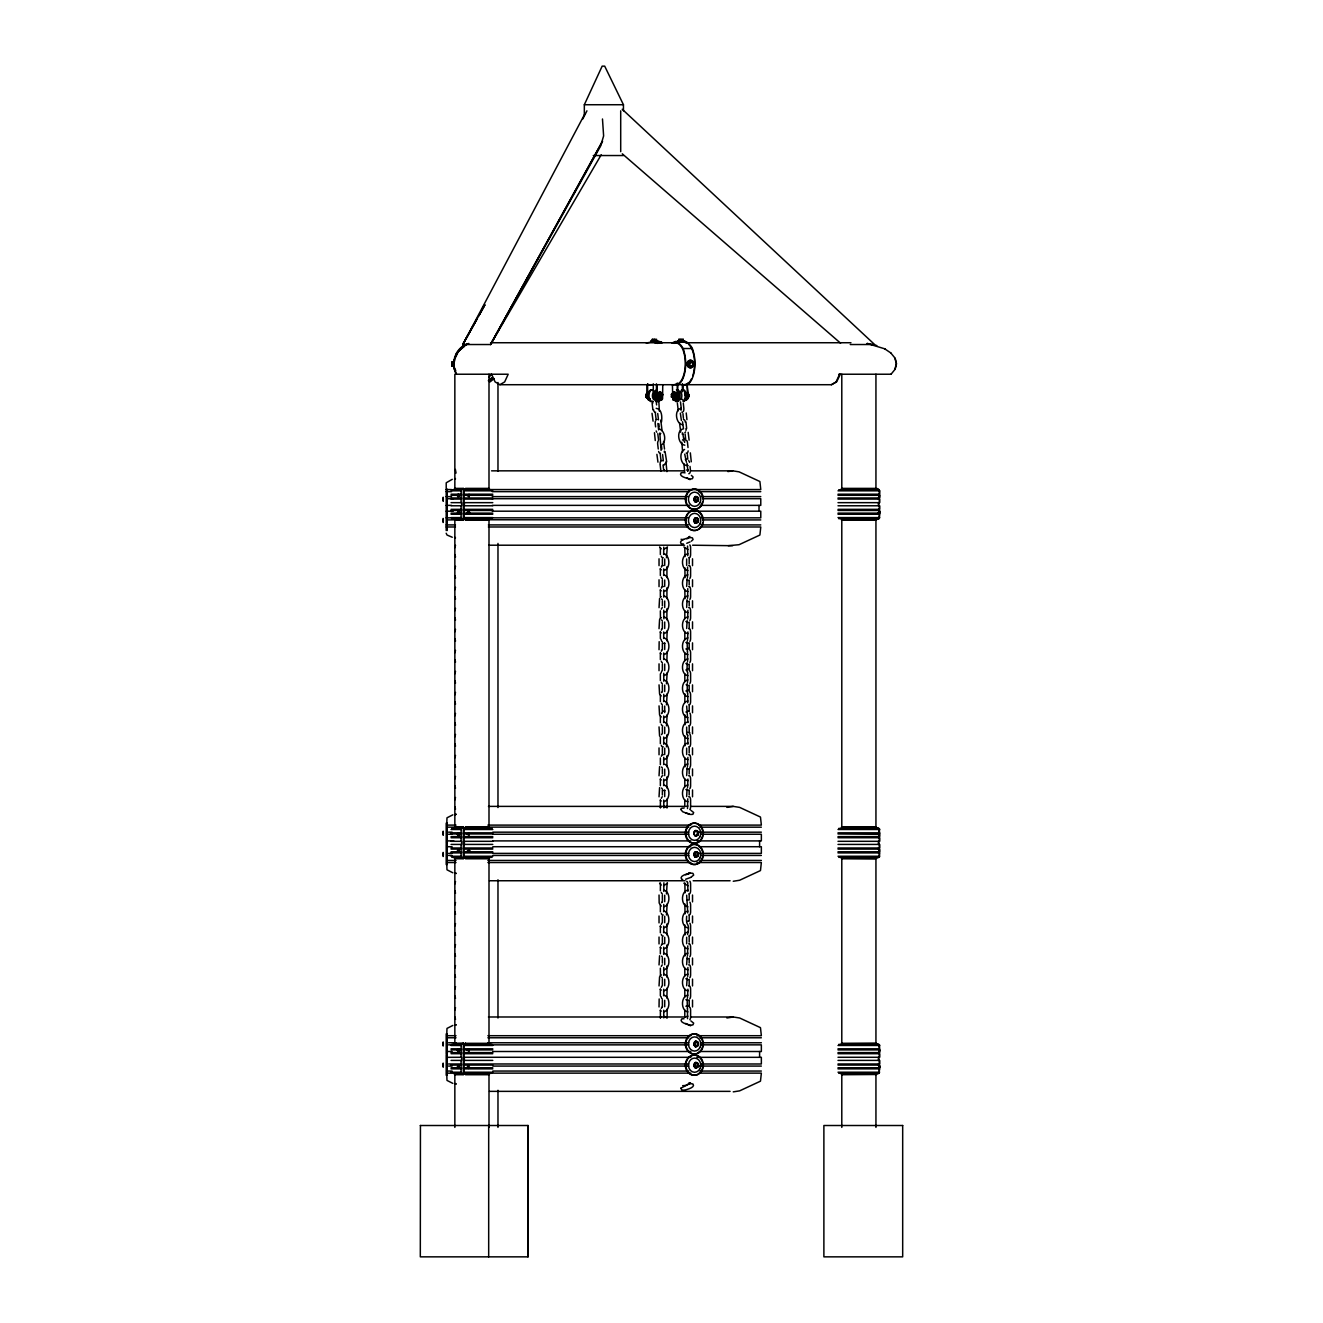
<?xml version="1.0" encoding="UTF-8"?>
<svg xmlns="http://www.w3.org/2000/svg" width="1323" height="1323" viewBox="0 0 1323 1323"><rect width="100%" height="100%" fill="white"/><g stroke="black" fill="none" stroke-linecap="round" stroke-linejoin="round"><path stroke-width="1.5" d="M647.625 384.282L650.271 385.34L653.281 384.646M682.387 384.282L684.653 385.34L688.522 383.868A21.796 10.071 90 0 0 693.384 351.835C692.061 344.195 685.082 339.796 677.442 342.508L675.673 341.417L671.919 343.054M662.757 384.828L662.558 398.868L661.55 400.026L657.647 400.026L656.44 397.81L656.44 383.852M453.888 363.048L453.739 360.269L453.739 367.777L454.12 360.269L454.285 363.048M691.284 461.793L690.341 452.863M452.053 366.14L451.937 361.907L453.723 361.907M453.624 361.907L453.624 366.14M876.124 488.683C881.73 487.178 878.389 499.284 879.497 495.166M878.952 512.117L879.481 513.804L879.481 511.803M879.514 512.464L879.365 513.622M878.952 833.821L879.415 835.458L879.348 834.317M879.282 835.111L878.687 828.413M879.497 851.466L879.299 849.829L879.15 851.516M879.332 1050.429L879.299 1051.421L879.1 1044.674M879.497 1050.479L879.431 1049.205M879.63 1065.941C879.861 1069.05 879.117 1066.222 879.348 1067.082M879.497 1067.429L879.481 1066.421M454.269 365.909L454.12 367.777L453.987 365.909M492.784 494.19L464.009 494.19L464.108 490.056L465.431 488.452L488.997 488.452M492.784 832.829L464.009 832.829L464.009 829.207L465.431 827.107L688.803 827.173M492.784 1048.808L464.009 1048.808L464.108 1044.674L465.431 1043.086M686.72 342.508L684.95 341.417L677.293 341.433M661.5 342.508L659.449 341.417L655.067 343.054M684.851 567.765L685.049 577.605M684.851 693.847L684.851 702.678M684.851 714.867L685.049 724.706M684.851 735.869L685.049 745.725M687.894 744.27L687.646 735.241M684.851 882.987L685.049 892.827M684.851 903.989L685.049 913.846M684.851 925.009L685.049 934.848M687.894 891.388L687.728 882.441M461.099 494.19L461.264 490.056L463.381 488.452L463.381 519.972L454.847 519.972M461.099 832.829L461.264 828.694L463.381 827.107L463.381 858.627L454.847 858.627M461.099 1048.808L461.264 1044.674L463.381 1043.086L463.381 1074.59L454.847 1074.59M663.749 547.176L663.699 554.436M663.749 610.217L663.881 618.784M663.749 673.275L663.749 681.229M663.749 694.277L663.699 701.554M663.749 757.335L663.699 764.595M660.442 882.987L660.359 890.792M667.139 807.758L667.139 798.927M663.749 904.436L663.699 911.696M663.749 967.477L663.749 975.448M667.139 1017.9L667.139 1009.069M681.792 442.147L682.618 451.838M687.679 471.153L687.695 469.797M879.117 834.019L879.563 832.878L879.084 835.326M879.117 834.317L838.005 833.953M878.985 850.441L878.737 852.277L877.827 851.78M455.377 469.417L456.038 473.088M662.029 430.636L660.772 420.053M666.908 471.649L665.982 461.959M687.927 382.975C685.198 386.465 692.805 401.034 684.421 400.026M687.431 395.809L687.53 397.098M687.695 395.809L688.655 396.867L688.522 394.188M688.208 395.809L687.299 396.602L688.274 396.685M688.688 396.222L688.671 395.015M688.952 396.222L688.754 394.601L687.547 394.452M838.005 514.25L879.663 514.25L879.398 518.384L875.644 519.972M838.005 852.905L879.663 852.905L879.398 857.023L876.124 858.395M838.005 1068.868L879.663 1068.868L878.687 1073.284M659.168 641.688L659.036 649.709M659.168 998.948L659.036 1006.952M695.7 1065.528L695.17 1064.039M686.654 586.469L687.15 578.564M686.654 775.609L687.15 767.704M647.675 397.098L646.037 396.735L645.789 395.13M646.782 397.148L646.037 395.13M646.252 395.544L647.228 394.667M453.822 363.726L456.534 353.241L463.943 345.551M645.756 395.544L646.037 394.452M469.169 513.622L467.151 512.464L469.169 511.306M469.748 512.811L469.119 511.306M454.864 547.722L455.525 545.308M454.864 568.725L455.525 566.327M454.864 589.744L455.525 587.346M454.864 610.763L455.525 608.365M454.864 631.782L455.525 629.368M454.864 652.785L455.525 650.387M454.864 673.804L455.525 671.406M454.864 694.823L455.525 692.425M454.864 715.842L455.525 713.428M454.864 736.845L455.525 734.447M454.864 757.864L455.525 755.466M454.864 778.883L455.525 776.485M454.864 799.886L455.525 797.488M454.864 883.946L455.525 881.548M454.864 904.965L455.525 902.567M454.864 925.984L455.525 923.586M454.864 947.003L455.525 944.605M454.864 968.006L455.525 965.608M454.864 989.025L455.525 986.627M454.864 1010.044L455.525 1007.646M698.197 497.911L698.197 500.607L695.236 501.946L698.197 500.607A2.696 2.332 -90 0 0 696.179 496.555L695.236 496.555L698.197 497.911C695.121 494.141 691.731 500.987 696.179 501.946M698.197 519.112L698.197 521.808L695.236 523.147L698.197 521.808A2.696 2.332 -90 0 0 696.179 517.756L695.236 517.756L698.197 519.112C695.121 515.342 691.731 522.188 696.179 523.147M698.197 831.902L698.197 834.598L695.236 835.954L698.197 834.598A2.696 2.332 -90 0 0 696.179 830.563L695.236 830.563L698.197 831.902C695.121 828.148 691.731 834.978 696.179 835.954M698.197 853.103L698.197 855.799L695.236 857.155L698.197 855.799A2.696 2.332 -90 0 0 696.179 851.747L695.236 851.747L698.197 853.103C695.121 849.349 691.731 856.179 696.179 857.155M698.197 1042.64L698.197 1045.335L695.236 1046.691L698.197 1045.335A2.696 2.332 -90 0 0 696.179 1041.284L695.236 1041.284L698.197 1042.64C695.121 1038.886 691.731 1045.716 696.179 1046.691M698.197 1063.841L698.197 1066.536L695.236 1067.893L698.197 1066.536A2.696 2.332 -90 0 0 696.179 1062.485L695.236 1062.485L698.197 1063.841C695.121 1060.087 691.731 1066.917 696.179 1067.893M878.455 512.613L878.439 514.25M878.72 512.811L878.737 514.25M878.968 512.811L879.563 513.754M877.91 852.062L878.72 851.466M879.762 512.117L879.299 511.174L879.315 512.067M879.134 833.887L879.365 836.616M879.15 1049.734L879.365 1052.595M879.332 1067.38L879.365 1068.24M676.731 396.404L676.731 395.048M687.778 555.743L687.58 546.052M687.778 702.844L687.728 693.302M687.778 913.002L686.654 895.208M689.564 363.263L689.448 364.569M680.998 410.229L681.147 408.294M666.924 577.605L666.924 566.757M666.924 598.608L666.924 587.759M666.924 766.728L666.924 755.88M663.881 882.821L663.749 891.388M666.924 934.848L666.924 924M666.924 955.868L666.924 945.019M659.35 411.139L658.854 401.415M664.229 452.135L664.46 451.143M687.414 396.123L687.728 396.983L688.192 396.123M687.662 396.123L687.414 396.817M688.456 396.123L687.348 397.231L688.903 396.437M894.976 369.167L896.316 363.726L894.976 358.301M879.233 496.853L879.15 494.223L878.985 496.191M879.348 511.306L878.307 513.026M879.365 1048.99L878.952 1050.479M879.63 1051.289L879.53 1044.905L875.644 1043.086M879.084 1065.941L879.167 1067.595M878.406 851.516L878.439 852.905M646.782 395.13L647.41 394.105M647.03 395.13L646.666 394.105M647.377 396.123L646.17 396.503M682.618 432.819L684.239 441.667M645.789 395.213L647.609 394.601M647.112 396.139L646.418 396.503M660.392 396.139L659.846 396.966L660.276 394.849M660.756 396.139C659.119 399.331 658.159 392.6 660.64 394.849M457.609 494.852L457.609 496.191M459.147 513.126C459.428 508.429 455.145 514.63 459.164 513.407M457.328 833.821L458.717 832.878M457.609 833.507L457.51 834.515M459.147 834.83L458.982 833.225M457.328 850.772L458.949 849.961M457.328 1049.801L458.717 1048.858L459.147 1050.809M457.328 1066.751L458.949 1065.941M647.757 397.793L646.451 397.793L645.789 395.676L646.451 393.559L647.757 393.559M675.243 396.338L674.35 393.609M879.249 1072.771L879.365 1068.868M839.609 374.227L836.103 381.9L831.324 384.712M659.582 598.509L659.036 607.67M659.582 619.528L659.036 628.69M659.582 766.629L659.036 775.791M659.582 787.648L659.036 796.81M659.582 955.768L659.036 964.93M659.582 976.771L659.036 985.949M687.497 577.374L687.58 567.071M687.58 598.294L687.778 588.603M687.497 640.415L687.927 631.931M687.58 661.335L687.513 651.081M687.497 682.436L687.728 672.282M687.497 766.497L687.894 757.335M687.58 787.417L687.927 779.049M687.497 808.535L687.778 798.761M687.58 934.534C690.308 920.957 685.645 928.366 686.654 916.227M687.497 997.674L687.927 989.191M840.32 374.227L836.616 381.9L831.572 384.712L499.879 384.712L495.1 381.9L491.594 374.227M680.75 809.395L681.626 808.37A5.954 2.1 16.8 0 1 684.041 808.155M666.858 619.809L666.924 608.778M666.858 640.812L667.139 630.806M666.858 661.831L667.139 651.809M666.858 787.929L666.924 776.899M666.858 977.052L666.924 966.038M666.858 998.071L667.139 988.049M582.781 118.987L586.932 110.818M661.88 398.868L660.673 400.009M666.478 557.694L667.222 547.772M666.478 683.793L667.139 672.828M666.478 704.795L667.139 693.847M666.478 725.814L667.139 714.867M666.478 746.834L666.924 734.877M666.478 893.935L667.139 882.987M666.478 914.954L667.139 903.989M469.169 494.355L467.151 495.513L469.169 496.671M469.119 852.277L469.748 850.772M469.781 1067.429C467.978 1070.737 465.63 1064.85 469.169 1065.941M661.467 422.087C662.161 417.489 662.277 409.105 656.175 408.311M584.336 114.903L584.336 104.732L602.163 66.15L604.694 66.15L623.447 104.732L623.447 110.834M878.836 513.407L877.827 513.126M689.217 363.56L691.185 362.949M687.695 619.065L687.894 610.217M687.728 976.424L687.894 967.477M646.385 394.916L647.509 394.37M646.004 395.891L647.046 396.735M647.526 396.586L646.666 396.503M879.233 852.442L879.365 849.101M688.34 364.023L689.432 361.907L692.376 361.907L693.45 364.023L692.376 366.14L689.432 366.14L688.34 364.023L690.209 361.907M691.598 366.14L693.45 364.023M476.892 319.256L462.818 344.526L584.584 114.373M462.818 344.526L484.731 304.968L478.794 315.651M476.776 319.256L462.686 344.526L490.635 344.526L600.675 145.91L603.619 135.922L602.478 118.987M478.893 315.651L484.929 304.836M458.535 496.803C461.859 493.975 454.897 493.843 458.205 496.803M458.982 496.456L458.982 494.57M457.758 511.521L457.758 513.407M458.982 852.062L459.147 850.441M457.758 1049.205L457.51 1050.479M459.313 1050.809L457.427 1050.809M457.758 1066.14L457.51 1067.429M458.982 1068.025L459.147 1066.421M459.313 1067.76L458.023 1068.372M491.544 342.74L601.221 154.774M687.513 955.603L687.778 945.862M687.513 1018.644L687.513 1008.341M879.1 518.384L879.365 514.25M879.1 857.023L879.365 852.905M667.52 546.928L663.551 549.558M667.52 883.169L663.551 885.798M695.584 499.929L694.013 500.408M695.584 521.13L694.013 521.609M682.453 440.063L684.669 438.442M687.15 620.586L686.654 628.491M687.15 641.605L687.365 651.081M687.15 662.625L687.067 671.836M687.15 683.644L687.365 693.12M687.15 956.827L686.654 964.732M687.15 977.846L686.654 985.751M687.15 998.865L687.365 1008.341M687.067 599.699L686.654 607.489M687.067 788.822L686.654 796.611M489.245 377.121L491.329 374.227M688.655 396.867L687.232 397.148L688.539 396.685M659.813 433.018L661.07 450.399M891.04 374.227L895.191 369.167L896.531 363.726L895.191 358.301L891.04 353.241M466.358 344.443L457.874 351.835A21.796 21.78 -90 0 0 455.079 358.368M459.18 350.727L463.166 346.692M671.406 394.452L672.382 393.229L675.028 394.452L674.052 398.124L671.406 396.9L671.406 394.452L673.076 394.452M673.424 384.811L679.245 383.868A21.796 10.071 -90 0 0 684.107 351.835C683.776 347.651 677.492 339.3 673.854 343.368A21.019 9.708 -90 0 1 682.635 349.024A21.019 9.708 -90 0 1 679.112 383.124L677.955 383.835L677.244 399.86L672.944 399.678L673.357 394.452L672.382 393.229M646.004 394.667L647.658 394.105M646.252 394.667L647.609 395.015M658.97 394.452L660.094 393.229L662.823 394.452L661.682 398.124L658.97 396.9L658.97 394.452L661.682 393.229M660.094 398.124L661.235 396.9M660.227 618.536L661.202 617.626M660.227 807.658L661.202 806.765M660.227 1017.817L661.202 1016.907M660.805 433.415L659.962 434.076M459.164 1051.09L458.023 1051.421M685.909 648.981L689.349 648.27M685.909 670L688.026 668.892M685.909 691.003L688.026 689.911M685.909 712.022L689.018 711.146M685.909 1006.241L689.349 1005.53M660.342 597.401L661.202 596.607M660.342 975.663L661.202 974.886M695.17 855.601L695.7 854.112M695.17 1045.137L695.17 1042.838M689.895 768.795L686.703 769.275M690.606 1083.024L685.628 1085.389A5.954 2.1 -16.8 0 1 682.685 1085.621M490.072 381.9L494.157 378.56M685.347 459.643L686.24 459.048M691.383 541.157L693.087 539.552L692.425 537.866A5.987 2.034 -16.1 0 0 688.44 537.866C686.058 538.461 678.401 540.446 681.064 543.703A5.954 2.1 -16.8 0 0 683.462 543.935M469.169 833.01L467.151 834.168L469.169 835.326M687.447 394.237L688.208 395.412M688.092 394.833L688.87 394.833M674.151 396.966L674.102 394.37M682.999 341.863L684.95 341.417M876.124 827.338L879.53 828.926L879.348 834.019M879.481 1048.808L838.005 1048.808M879.563 1068.372L878.952 1067.429M455.443 478.513L454.566 479.141L455.443 478.926M456.022 814.058L455.129 814.67L456.022 814.455M456.022 1024.664L455.129 1025.275L456.022 1025.06M677.938 383.852L675.391 384.546M690.854 877.347L693.665 875.098L693.004 873.412A5.987 2.034 -16.1 0 0 689.018 873.412C686.637 874.007 678.98 875.991 681.626 879.249A5.954 2.1 -16.8 0 0 682.685 879.464M646.732 397.231L647.592 396.602L646.749 395.941M646.236 343.054L652.719 341.747M458.949 835.326L458.023 835.458M458.949 1068.24L457.427 1067.76M661.732 343.319A21.019 11.295 90 0 0 657.333 343.368L661.814 342.574M464.29 345.783L466.821 344.443M661.401 444.991C667.04 441.882 665.039 429.793 658.606 428.817M686.703 732.33L689.895 732.81M686.703 921.47L688.407 921.139M689.349 1000.436L685.909 999.725M694.013 832.101L694.889 831.969M694.013 853.302L694.889 853.17M875.644 858.627L841.296 858.395M875.644 1074.59L878.968 1073.284L838.699 1073.284M685.529 1016.907L687.927 1016.18M688.489 538.196L686.753 538.825M690.027 541.95L686.753 543.29M690.606 877.496L685.628 879.249M468.822 343.467C455.856 346.643 449.704 362.949 456.534 374.227M469.169 852.277L467.151 851.119L469.169 849.961M469.169 1051.289L467.151 1050.148L469.169 1048.99M452.284 479.306L446.215 482.779L446.198 509.355M452.846 814.836L446.976 817.812L446.744 825.105L456.022 825.105M452.846 1025.441L446.976 1028.418L446.744 1035.711L456.022 1035.711M689.018 873.759L685.628 874.784M686.174 400.026L687.232 397.826L687.232 383.852M686.587 470.029L687.927 469.797M686.587 806.269L687.927 806.038M499.879 384.712L504.675 381.9L508.181 374.227L454.847 374.227L454.847 489.775M689.018 643.342L685.909 642.482M689.018 790.459L685.909 789.583M687.034 900.285L688.026 900.053M664.841 643.342L662.74 643.342M662.74 711.146L664.841 711.146M664.841 790.459L662.74 790.459M673.87 342.574L675.755 342.177M684.57 449.489C678.17 452.168 680.617 466.589 688.125 465.531M657.333 342.574L659.532 342.177M458.023 494.223L458.949 494.355M458.023 511.174L459.445 512.464L457.791 513.622M458.023 832.878L458.949 833.01M458.717 835.458L457.427 834.83M458.023 1048.858L459.412 1049.801M458.023 1065.809L459.164 1066.14M663.6 465.531L666.676 461.793L665.072 451.738M684.669 384.546L686.571 384.232M727.915 471.583L732.677 470.839L739.044 471.831L759.898 481.522L760.775 489.56L488.385 489.56M728.278 545.704L739.044 544.712L759.898 535.038L760.775 526.984L700.446 526.984M726.906 807.377L733.256 806.385L739.623 807.377L760.477 817.052L761.353 825.105L698.991 825.105M733.256 881.25L739.623 880.258L760.477 870.567L761.353 862.53L696.956 862.53M726.906 1017.982L733.256 1016.99L739.623 1017.982L760.477 1027.657L761.353 1035.711L696.956 1035.711M733.256 1091.855L739.623 1090.863L760.477 1081.172L761.353 1073.135L698.991 1073.135M663.551 570.56C670.364 569.436 670.364 556.966 664.857 554.089M663.551 591.579C670.678 590.505 670.678 575.952 663.551 574.877M663.551 612.599C670.678 611.524 670.678 596.971 663.551 595.879M663.551 633.618C670.678 632.526 670.678 617.973 663.551 616.898M663.551 654.62C670.678 653.545 670.678 638.992 663.551 637.918M663.551 675.64C670.678 674.565 670.678 660.012 663.551 658.937M663.551 696.659C670.678 695.584 670.678 681.031 663.551 679.939M663.551 717.678C670.678 716.586 670.678 702.033 663.551 700.958M663.551 738.681C670.678 737.606 670.678 723.053 663.551 721.978M663.551 759.7C670.678 758.625 670.678 744.072 663.551 742.997M663.551 780.719C670.364 779.594 670.364 767.125 664.857 764.231M663.551 801.738C670.678 800.647 670.678 786.094 663.551 785.019M663.551 906.801C670.678 905.726 670.678 891.173 663.551 890.098M663.551 927.82C670.364 926.695 670.364 914.226 664.857 911.332M663.551 948.839C670.678 947.764 670.678 933.211 663.551 932.12M663.551 969.858C670.678 968.767 670.678 954.214 663.551 953.139M663.551 990.861C670.678 989.786 670.678 975.233 663.551 974.158M663.551 1011.88C670.678 1010.805 670.678 996.252 663.551 995.177M688.407 580.466L686.703 580.136M694.889 1045.269L694.013 1045.137M694.889 1066.47L694.013 1066.338M687.927 553.857C680.667 554.833 680.667 569.585 687.927 570.56M687.927 574.877C680.667 575.852 680.667 590.604 687.927 591.579M687.927 595.879C680.667 596.871 680.667 611.606 687.927 612.599M687.927 616.898C680.667 617.891 680.667 632.626 687.927 633.618M687.927 637.918C680.667 638.893 680.667 653.645 687.927 654.62M687.927 658.937C680.667 659.912 680.667 674.664 687.927 675.64M687.927 679.939C680.667 680.932 680.667 695.666 687.927 696.659M687.927 700.958C680.667 701.951 680.667 716.686 687.927 717.678M687.927 721.978C680.667 722.953 680.667 737.705 687.927 738.681M687.927 742.997C680.667 743.973 680.667 758.724 687.927 759.7M687.927 763.999C680.667 764.992 680.667 779.727 687.927 780.719M687.927 785.019C680.667 786.011 680.667 800.746 687.927 801.738M687.927 890.098C680.667 891.074 680.667 905.825 687.927 906.801M687.927 911.117C680.667 912.093 680.667 926.844 687.927 927.82M687.927 932.12C680.667 933.112 680.667 947.847 687.927 948.839M687.927 953.139C680.667 954.131 680.667 968.866 687.927 969.858M687.927 974.158C680.667 975.134 680.667 989.885 687.927 990.861M687.927 995.177C680.667 996.153 680.667 1010.904 687.927 1011.88M681.312 408.311C673.787 409.386 675.739 423.939 682.635 424.7M655.414 341.45L654.438 341.516M687.365 394.122L688.34 394.105M646.401 396.983L646.964 396.9M646.5 397.247L647.724 397.231M647.625 383.852L647.625 397.81L649.196 400.026M657.647 400.026C654.868 395.312 658.308 402.126 661.55 400.026M687.927 397.81L688.853 395.676L688.291 393.559L687.15 393.559M648.535 400.026L646.964 397.81L646.964 384.811M584.336 104.732L623.447 104.732M593.266 155.535L623.447 155.535M678.881 339.3L683.214 339.3L683.214 340.987L683.115 339.3M650.651 341.036L658.176 341.036M677.293 341.036L684.801 341.036M650.651 341.433L658.176 341.433M656.241 341.747L661.533 341.747M677.475 341.747L686.753 341.747M490.535 342.74L677.955 342.74M685.364 342.74L850.954 342.74M850.242 344.526L874.619 344.526L622.223 109.247M682.916 348.528L692.194 348.528M453.772 364.023L451.887 364.023L451.937 366.14L453.723 366.14M838.865 374.227L891.255 374.227M662.823 394.452L660.094 393.229M673.357 394.452L675.028 394.452M645.789 395.676L647.873 395.676M658.97 396.9L661.682 398.124M671.406 396.9L673.076 396.9M673.357 396.9L675.028 396.9M656.44 397.81L657.581 399.447A2.299 1.224 -90 0 0 658.126 399.976M648.816 400.026L646.964 397.71L648.617 399.976M491.561 470.839L684.553 470.839M690.722 470.839L732.677 470.839M454.847 488.452L463.381 488.452M841.792 488.452L875.942 488.452M454.351 488.683L463.083 488.683M465.249 488.683L489.477 488.683M841.296 488.683L876.421 488.683L879.63 490.552L879.365 497.977M446.165 489.56L451.523 489.56M451.755 489.758L461.512 489.758M464.274 489.758L492.073 489.758M838.699 489.758L878.968 489.758M451.06 490.833L461.099 490.833M464.009 490.833L492.784 490.833M838.005 490.833L879.663 490.833M446.165 491.643L451.523 491.643M492.239 491.643L689.3 491.643M698.412 491.643L760.775 491.643M451.06 494.19L461.661 494.19L461.661 495.298L451.06 495.298M838.005 494.19L879.233 494.19M492.784 495.298L464.009 495.298L464.009 497.977L492.784 497.977M838.005 495.298L879.663 495.298L879.663 497.977L838.005 497.977M446.165 496.621L451.523 496.621M492.239 496.621L688.241 496.621M701.388 496.621L760.775 496.621M451.06 497.977L461.661 497.977L461.661 499.085L451.06 499.085M447.951 498.705L453.227 498.705M492.239 498.705L686.19 498.705M702.48 498.705L760.775 498.705L760.775 505.369L700.446 505.369M492.784 499.085L464.009 499.085L464.009 502.657L492.784 502.657M838.005 499.085L879.663 499.085L879.663 502.657L838.005 502.657M451.06 502.657L461.661 502.657L461.661 505.783L451.06 505.783M446.165 505.369L451.523 505.369M492.239 505.369L689.3 505.369M492.784 505.783L464.009 505.783L464.009 509.338L492.784 509.338M838.005 505.783L879.663 505.783L879.663 509.338L838.005 509.338M451.06 509.338L461.661 509.338L461.661 510.463L451.06 510.463M492.784 510.463L464.009 510.463L464.009 513.126L492.784 513.126M838.005 510.463L879.663 510.463L879.663 513.126L838.005 513.126M446.165 511.191L453.227 511.191M492.239 511.191L760.775 511.191L760.775 517.839L701.388 517.839M451.06 513.126L461.661 513.126L461.661 514.25L451.06 514.25M492.784 514.25L464.009 514.25L464.108 518.384L465.431 519.972L488.997 519.972M451.06 517.591L461.099 517.591L463.381 519.972M464.009 517.591L492.784 517.591M838.005 517.591L879.663 517.591M446.165 517.839L451.523 517.839M492.239 517.839L688.241 517.839M451.755 518.666L461.512 518.666M464.274 518.666L492.073 518.666M838.699 518.666L878.968 518.666M447.951 519.922L463.083 519.741M465.249 519.741L686.19 519.922M702.48 519.922L760.775 519.922M841.296 519.741L876.421 519.741L841.792 519.972M446.165 524.917L455.459 524.917M488.385 524.917L688.241 524.917M701.388 524.917L760.775 524.917M446.165 526.984L455.459 526.984M488.385 526.984L688.241 526.984M488.931 545.208L684.553 545.208M692.591 545.208L732.677 545.704M488.452 806.385L685.116 806.385M691.301 806.385L733.256 806.385M487.873 825.105L690.854 825.105M446.744 827.173L463.381 827.107M699.95 827.173L761.353 827.173M841.792 827.107L875.942 827.107M454.351 827.338L463.083 827.338M465.249 827.338L489.477 827.338M841.296 827.338L875.644 827.107M451.755 828.413L461.512 828.413M464.274 828.413L492.073 828.413M838.699 828.413L878.968 828.413M451.06 829.488L461.099 829.488M464.009 829.488L492.784 829.488M838.005 829.488L879.663 829.488M448.53 832.167L452.102 832.167M492.817 832.167L688.803 832.167M698.991 832.167L761.353 832.167M451.06 832.829L461.661 832.829L461.661 833.953L451.06 833.953M838.005 832.829L879.663 832.829M492.784 833.953L464.009 833.953L464.009 836.616L492.784 836.616M448.53 834.251L452.102 834.251M492.817 834.251L688.803 834.251M701.025 834.251L761.353 834.251L761.353 840.899L696.956 840.899M451.06 836.616L461.661 836.616L461.661 837.74L451.06 837.74M838.005 836.616L879.663 836.616L879.663 833.953M492.784 837.74L464.009 837.74L464.009 841.312L492.784 841.312M838.005 837.74L879.663 837.74L879.663 841.312L838.005 841.312M446.744 840.899L453.789 840.899M492.817 840.899L690.854 840.899M451.06 841.312L461.661 841.312L461.661 844.421L451.06 844.421M492.784 844.421L464.009 844.421L464.009 847.993L492.784 847.993M838.005 844.421L879.663 844.421L879.663 847.993L838.005 847.993M446.744 846.72L452.102 846.72M492.817 846.72L690.854 846.72M698.991 846.72L761.353 846.72L761.353 853.385L698.991 853.385M451.06 847.993L461.661 847.993L461.661 849.101L451.06 849.101M492.784 849.101L464.009 849.101L464.009 851.78L492.784 851.78M838.005 849.101L879.663 849.101L879.663 851.78L838.005 851.78M451.06 851.78L461.661 851.78L461.661 852.905L451.06 852.905M492.784 852.905L464.009 852.905L464.108 857.023L465.431 858.627L488.997 858.627M448.53 853.385L452.102 853.385M492.817 853.385L688.803 853.385M448.53 855.452L452.102 855.452M492.817 855.452L688.803 855.452M701.025 855.452L761.353 855.452M451.06 856.246L461.099 856.246L463.381 858.627M464.009 856.246L492.784 856.246M838.005 856.246L879.663 856.246M451.755 857.321L461.512 857.321M464.274 857.321L492.073 857.321M838.699 857.321L878.968 857.321M454.351 858.395L463.083 858.395M465.249 858.395L489.477 858.395M841.792 858.627L875.942 858.627M446.744 860.446L456.022 860.446M487.873 860.446L687.861 860.446M699.95 860.446L761.353 860.446M456.022 862.53L446.744 862.53L446.976 869.806L452.846 872.783M487.873 862.53L690.854 862.53M489.51 880.754L685.132 880.754M693.169 880.754L730.081 880.754M488.452 1016.99L685.116 1016.99M691.301 1016.99L733.256 1016.99M487.873 1035.711L690.854 1035.711M446.744 1037.778L456.022 1037.778M487.873 1037.778L688.803 1037.778M699.95 1037.778L761.353 1037.778M448.53 1042.772L456.022 1042.772M487.873 1042.772L688.803 1042.772M701.025 1042.772L761.353 1042.772M454.351 1043.318L463.381 1043.086M465.249 1043.318L489.477 1043.318M841.296 1043.318L875.942 1043.086M451.755 1044.393L461.512 1044.393M464.274 1044.393L492.073 1044.393M838.699 1044.393L878.968 1044.393M448.53 1044.856L452.102 1044.856M492.817 1044.856L688.803 1044.856M701.025 1044.856L761.353 1044.856L761.353 1051.504L698.991 1051.504M451.06 1045.468L461.099 1045.468M464.009 1045.468L492.784 1045.468M838.005 1045.468L879.663 1045.468M451.06 1048.808L461.661 1048.808L461.661 1049.916L451.06 1049.916M492.784 1049.916L464.009 1049.916L464.009 1052.595L492.784 1052.595M838.005 1049.916L879.663 1049.916L879.663 1052.595L838.005 1052.595M446.744 1051.504L452.102 1051.504M492.817 1051.504L690.854 1051.504M451.06 1052.595L461.661 1052.595L461.661 1053.703L451.06 1053.703M492.784 1053.703L464.009 1053.703L464.009 1057.275L690.854 1057.325M838.005 1053.703L879.663 1053.703L879.663 1057.275L838.005 1057.275M446.744 1057.325L461.661 1057.275L461.661 1060.401L451.06 1060.401M696.956 1057.325L761.353 1057.325L761.353 1063.99L701.025 1063.99M492.784 1060.401L464.009 1060.401L464.009 1063.973L688.803 1063.99M838.005 1060.401L879.663 1060.401L879.663 1063.973L838.005 1063.973M448.53 1063.99L461.661 1063.973L461.661 1065.081L451.06 1065.081M492.784 1065.081L464.009 1065.081L464.009 1067.76L492.784 1067.76M838.005 1065.081L879.663 1065.081L879.663 1067.76L838.005 1067.76M448.53 1066.073L452.102 1066.073M492.817 1066.073L688.803 1066.073M698.991 1066.073L761.353 1066.073M451.06 1067.76L461.661 1067.76L461.661 1068.868L451.06 1068.868M492.784 1068.868L464.009 1068.868L464.108 1073.003L465.431 1074.59L488.997 1074.59M446.744 1071.051L452.102 1071.051M492.817 1071.051L688.803 1071.051M699.95 1071.051L761.353 1071.051M451.06 1072.209L461.099 1072.209L463.381 1074.59M464.009 1072.209L492.784 1072.209M838.005 1072.209L879.663 1072.209M461.512 1073.284L446.744 1073.135L446.976 1080.411L452.846 1083.388M464.274 1073.284L492.073 1073.284M492.817 1073.135L690.854 1073.135M454.351 1074.375L463.083 1074.375M465.249 1074.375L489.477 1074.375M841.296 1074.375L876.421 1074.375L841.792 1074.59M489.51 1091.359L730.081 1091.359M420.317 1125.509L528.092 1125.509L528.092 1256.85L420.317 1256.85L420.433 1125.509M680.601 341.499L679.724 341.433M684.818 445.19C677.922 444.429 675.97 429.892 683.495 428.817L682.536 421.739M687.927 549.558L683.875 546.928M687.927 885.798L683.875 883.169M688.026 601.552L687.034 601.32M688.026 622.554L685.909 621.463M688.026 664.593L685.909 663.485M688.026 685.612L686.157 684.735M688.026 958.795L687.034 958.58M688.026 979.814L685.909 978.722M663.551 553.857L664.642 554.023M663.551 806.038L666.858 807.658M663.551 911.117L664.642 911.282M663.551 1016.18L666.858 1017.817M458.717 849.829L457.51 851.466M867.342 343.467L876.835 345.551M867.127 343.467L885.004 348.892M685.628 812.835L689.068 813.877M685.628 1023.44L690.606 1025.821M687.927 722.556L686.654 706.069M684.686 393.378L685.413 395.114M455.443 537.618L454.566 537.419L455.443 538.031M456.022 873.163L455.129 872.948L456.022 873.577M456.022 1083.769L455.129 1083.554L456.022 1084.182M686.753 477.719L690.027 479.67M682.982 434.357L682.056 433.977M452.284 537.254L447.042 535.038L446.165 533.235M468.805 849.829L469.781 850.772M687.728 735.323L686.72 734.149L686.654 727.088M684.801 441.766L684.719 442.229M690.854 810.288L693.665 812.52L693.004 814.207A5.987 2.034 16.1 0 1 689.018 814.207L682.685 811.743L680.766 809.428M690.854 1020.893L693.665 1023.142L693.004 1024.829A5.987 2.034 16.1 0 1 689.018 1024.829C686.637 1024.234 678.98 1022.249 681.626 1018.991A5.954 2.1 16.8 0 1 684.041 1018.76M879.481 496.853L879.117 495.513M879.117 851.268L879.481 852.442M884.789 348.892L891.255 353.241M686.422 462.174L684.719 454.169M691.383 475.387L693.087 476.991L692.425 478.678A5.987 2.034 16.1 0 1 688.44 478.678C686.058 478.083 678.401 476.098 681.064 472.84A5.954 2.1 16.8 0 1 685.049 472.84M622.273 153.799L840.552 343.17M687.365 882.259L686.72 881.267M695.17 498.093L695.749 499.251M695.17 519.294L695.749 520.452M661.202 548.83L659.582 546.928M661.202 569.849L660.227 568.94M660.342 590.075L661.202 590.852M661.202 632.89L660.227 631.981M660.342 653.115L661.202 653.909M661.202 695.931L660.227 695.022M660.342 716.156L661.202 716.95M660.342 779.197L661.202 779.991M660.342 800.217L661.202 801.01M661.202 885.07L659.582 883.169M661.202 906.09L659.168 903.03L659.036 895.026M661.202 927.092L660.227 926.199M660.342 947.318L661.202 948.111M661.202 990.15L660.227 989.24M660.342 1010.375L661.202 1011.152M646.534 397.148L645.806 396.222M689.829 365.082L689.151 364.238M688.754 394.601L687.365 394.469L688.357 394.833M688.241 394.601L687.943 395.412M689.118 364.023L690.209 366.14M681.378 420.499L680.353 413.156M455.525 557L454.864 554.602M455.525 578.019L454.864 575.621M455.525 599.038L454.864 596.64M455.525 620.057L454.864 617.643M455.525 641.06L454.864 638.662M455.525 662.079L454.864 659.681M455.525 683.098L454.864 680.7M455.525 704.117L454.864 701.703M455.525 725.12L454.864 722.722M455.525 746.139L454.864 743.741M455.525 767.158L454.864 764.76M455.525 788.177L454.864 785.763M455.525 809.18L454.864 806.782M455.525 893.24L454.864 890.842M455.525 914.259L454.864 911.861M455.525 935.278L454.864 932.88M455.525 956.297L454.864 953.883M455.525 977.3L454.864 974.902M455.525 998.319L454.864 995.921M455.525 1019.338L454.864 1016.94M454.269 369.167L456.286 374.227M663.815 1017.9L663.699 1010.21M659.582 694.029L659.036 684.867M659.582 715.048L659.036 705.887M659.582 736.068L659.036 726.906M673.275 398.868L674.118 400.026L673.275 398.851M680.733 432.241L679.526 422.732M879.084 1051.289L878.985 1050.809M653.082 421.161L652.024 413.338M657.961 462.157L656.903 454.351M688.158 432.356L689.118 440.162M663.881 807.923L663.699 800.051M685.049 556.586L684.785 547.772M685.049 598.608L684.785 589.793M685.049 766.728L684.785 757.914M685.049 955.868L684.785 947.053M663.534 441.452L664.51 449.043M678.252 410.841L677.376 403.25M879.431 511.521L879.348 512.464M672.415 384.828L672.812 399.447A2.299 1.058 90 0 0 673.275 399.976L676.384 399.976L677.161 398.521L677.26 382.975M656.241 401.663L656.621 404.921M657.729 413.52L658.474 419.854M658.871 423.79L659.251 427.048M661.483 445.917L661.88 449.175M662.591 454.533L663.336 460.851M663.055 465.001L663.617 469.797M657.878 423.492L658.639 429.892M655.365 413.156L656.109 419.49M657.796 433.663L658.556 439.98M660.227 454.169L660.987 460.487M655.629 426.882L655.232 423.625A3.341 1.753 -90 0 1 655.464 421.111M658.259 449.01L657.68 444.131A3.341 1.753 -90 0 1 658.192 440.939M660.111 464.621L660.888 471.137M652.123 403.25L652.901 409.865M655.265 440.542L654.455 432.72M686.224 412.974L686.935 419.672M685.959 421.921L686.654 428.536M683.296 403.283L683.826 408.162A3.341 1.571 -90 0 1 683.363 411.354M688.01 447.538L687.497 442.659A3.341 1.571 -90 0 0 687.348 441.849M690.027 466.424L690.374 469.665A3.341 1.571 -90 0 1 688.77 473.733M682.933 413.52L683.429 418.266M685.116 434.027L685.777 440.344M687.299 454.533L687.795 459.279M680.469 401.894L681.395 409.402M687.017 463.397L687.943 470.905M684.636 471.368L683.892 463.728M663.749 597.169L663.699 589.909M660.442 618.618L660.359 610.813M663.749 744.27L663.699 737.01M660.442 807.758L660.359 799.952M663.749 954.429L663.699 947.169M660.442 975.878L660.359 968.072M660.442 1017.9L660.359 1010.094M684.851 618.618L684.785 610.813M684.851 639.637L684.785 631.832M684.851 660.657L684.785 652.851M684.851 681.659L684.785 673.854M684.851 786.738L684.785 778.933M684.851 975.878L684.785 968.072M684.851 996.897L684.785 989.091M452.053 361.907L452.102 364.023M879.365 499.085L879.365 502.657M879.365 505.783L879.365 509.338M879.365 510.463L879.365 513.126M879.365 837.74L879.365 841.312M879.365 844.421L879.365 847.993M879.365 1053.703L879.365 1057.275M879.365 1060.401L879.365 1063.973M879.365 1065.081L879.365 1067.76M878.737 497.977L878.737 499.085M878.737 502.657L878.737 505.783M878.737 509.338L878.737 510.463M878.737 836.616L878.737 837.74M878.737 841.312L878.737 844.421M878.737 847.993L878.737 849.101M878.737 851.78L878.737 852.905M878.737 1057.275L878.737 1060.401M878.737 1063.973L878.737 1065.081M878.439 497.977L878.439 499.085M878.439 502.657L878.439 505.783M878.439 509.338L878.439 510.463M878.439 836.616L878.439 837.74M878.439 841.312L878.439 844.421M878.439 847.993L878.439 849.101M878.439 1057.275L878.439 1060.401M878.439 1063.973L878.439 1065.081M875.942 374.227L875.942 489.775M875.942 518.666L875.942 828.198M875.942 857.089L875.942 1044.872M875.942 1073.747L875.942 1127.411M841.792 374.227L841.792 489.775M841.792 518.666L841.792 828.198M841.792 857.089L841.792 1044.872M841.792 1073.747L841.792 1127.411M759.6 840.899L759.6 846.72M759.6 1051.504L759.6 1057.325M759.022 505.369L759.022 511.191M697.254 497.911L697.254 500.607M697.254 519.112L697.254 521.808M697.254 831.902L697.254 834.598M697.254 853.103L697.254 855.799M697.254 1042.64L697.254 1045.335M697.254 1063.841L697.254 1066.536M692.524 558.786L692.524 565.649M692.524 579.788L692.524 586.651M692.524 600.807L692.524 607.67M692.524 621.827L692.524 628.69M692.524 642.846L692.524 649.709M692.524 663.848L692.524 670.711M692.524 684.867L692.524 691.731M692.524 705.887L692.524 712.75M692.524 726.906L692.524 733.769M692.524 747.908L692.524 754.771M692.524 768.928L692.524 775.791M692.524 789.947L692.524 796.81M692.524 895.026L692.524 901.889M692.524 916.029L692.524 922.892M692.524 937.048L692.524 943.911M692.524 958.067L692.524 964.93M692.524 979.086L692.524 985.949M692.524 1000.089L692.524 1006.952M689.2 558.967L689.2 563.83M689.2 579.987L689.2 584.849M689.2 601.006L689.2 605.868M689.2 622.008L689.2 628.491M689.2 643.028L689.2 649.51M689.2 664.047L689.2 670.529M689.2 685.066L689.2 691.549M689.2 706.069L689.2 710.931M689.2 727.088L689.2 731.95M689.2 748.107L689.2 752.969M689.2 769.126L689.2 773.988M689.2 790.129L689.2 794.991M689.2 895.208L689.2 900.07M689.2 916.227L689.2 921.089M689.2 937.246L689.2 942.108M689.2 958.249L689.2 963.111M689.2 979.268L689.2 985.751M689.2 1000.287L689.2 1006.77M686.654 558.967L686.654 565.45M686.654 748.107L686.654 754.59M686.654 937.246L686.654 943.729M684.785 799.952L684.785 806.732M684.785 1010.094L684.785 1016.874M683.081 384.811L683.081 390.351M682.37 383.852L682.37 391.823M680.948 339.3L680.948 340.987M678.98 339.3L678.881 340.987M664.708 558.967L664.708 565.45M664.708 579.987L664.708 586.469M664.708 601.006L664.708 607.489M664.708 622.008L664.708 628.491M664.708 643.028L664.708 649.51M664.708 664.047L664.708 670.529M664.708 685.066L664.708 691.549M664.708 706.069L664.708 712.551M664.708 727.088L664.708 733.57M664.708 748.107L664.708 754.59M664.708 769.126L664.708 775.609M664.708 790.129L664.708 796.611M664.708 895.208L664.708 901.691M664.708 916.227L664.708 922.71M664.708 937.246L664.708 943.729M664.708 958.249L664.708 964.732M664.708 979.268L664.708 985.751M664.708 1000.287L664.708 1006.77M663.699 568.89L663.699 575.455M663.699 631.931L663.699 638.496M663.699 652.95L663.699 659.516M663.699 715.991L663.699 722.556M663.699 779.049L663.699 785.614M663.699 926.15L663.699 932.715M663.699 989.191L663.699 995.756M662.376 558.967L662.376 565.45M662.376 579.987L662.376 586.469M662.376 601.006L662.376 605.868M662.376 622.008L662.376 628.491M662.376 643.028L662.376 649.51M662.376 664.047L662.376 670.529A3.341 1.753 -90 0 0 661.583 671.555M662.376 685.066L662.376 691.549M662.376 706.069L662.376 712.551M662.376 727.088L662.376 733.57A3.341 1.753 -90 0 0 661.583 734.596M662.376 748.107L662.376 754.59M662.376 769.126L662.376 773.988M662.376 790.129L662.376 794.991M662.376 895.208L662.376 901.691M662.376 916.227L662.376 922.71A3.341 1.753 -90 0 0 661.302 924.43M662.376 937.246L662.376 943.729M662.376 958.249L662.376 963.111M662.376 979.268L662.376 985.751A3.341 1.753 -90 0 0 661.302 987.471M662.376 1000.287L662.376 1006.77M660.557 394.452L660.557 396.9M660.359 547.772L660.359 554.552M660.359 568.791L660.359 575.571M660.359 589.793L660.359 596.574M660.359 631.832L660.359 638.612M660.359 652.851L660.359 659.631M660.359 673.854L660.359 680.634M660.359 694.873L660.359 701.653M660.359 715.892L660.359 722.672M660.359 736.911L660.359 743.691M660.359 757.914L660.359 764.694M660.359 778.933L660.359 785.713M660.359 905.031L660.359 911.812M660.359 926.034L660.359 932.814M660.359 947.053L660.359 953.833M660.359 989.091L660.359 995.872M659.036 558.786L659.036 565.649M659.036 579.788L659.036 586.651M659.036 663.848L659.036 670.711M659.036 747.908L659.036 754.771M659.036 916.029L659.036 922.892M659.036 937.048L659.036 943.911M657.118 384.828L657.118 397.81M656.473 340.987L656.588 339.3L652.256 339.3L652.256 340.987M654.306 339.3L654.306 340.987M653.281 383.852L653.281 391.823M652.355 339.3L652.355 340.987M620.702 110.818L620.702 151.682M527.96 1125.509L527.96 1256.85M497.977 382.479L497.977 471.203M497.977 543.422L497.977 807.559M497.977 879.778L497.977 1018.032M497.977 1090.268L497.977 1127.411M488.997 374.227L488.997 489.775M488.997 518.666L488.997 828.198M488.997 857.089L488.997 1044.872M488.997 1073.747L488.997 1127.411M488.683 1125.509L488.683 1256.85M464.356 494.19L464.356 495.298M464.356 497.977L464.356 499.085M464.356 502.657L464.356 505.783M464.356 509.338L464.356 510.463M464.356 513.126L464.356 514.25M464.356 832.829L464.356 833.953M464.356 836.616L464.356 837.74M464.356 841.312L464.356 844.421M464.356 847.993L464.356 849.101M464.356 851.78L464.356 852.905M464.356 1048.808L464.356 1049.916M464.356 1052.595L464.356 1053.703M464.356 1057.275L464.356 1060.401M464.356 1063.973L464.356 1065.081M464.356 1067.76L464.356 1068.868M461.099 495.298L461.099 497.977M461.099 499.085L461.099 502.657M461.099 505.783L461.099 509.338M461.099 510.463L461.099 513.126M461.099 514.25L461.099 517.591M461.099 833.953L461.099 836.616M461.099 837.74L461.099 841.312M461.099 844.421L461.099 847.993M461.099 849.101L461.099 851.78M461.099 852.905L461.099 856.246M461.099 1049.916L461.099 1052.595M461.099 1053.703L461.099 1057.275M461.099 1060.401L461.099 1063.973M461.099 1065.081L461.099 1067.76M461.099 1068.868L461.099 1072.209M454.847 518.666L454.847 828.198M454.847 857.089L454.847 1044.872M454.847 1073.747L454.847 1127.411M447.257 489.13L447.257 509.355M447.257 510.331L447.257 530.556M447.257 823.121L447.257 843.346M447.257 844.322L447.257 864.547M447.257 1033.858L447.257 1054.084M447.257 1055.059L447.257 1075.285M446.198 510.331L446.198 530.556M446.198 823.121L446.198 843.346M446.198 844.322L446.198 864.547M446.198 1033.858L446.198 1054.084M446.198 1055.059L446.198 1075.285M702.546 501.864A10.121 8.765 -90 0 1 689.068 507.536A10.121 8.765 -90 0 1 689.068 490.949A10.121 8.765 -90 0 1 702.546 496.621M698.197 500.607A2.696 2.332 -90 0 1 694.145 500.607A2.696 2.332 -90 0 1 696.179 496.555M698.461 1073.929A10.121 8.765 -90 0 1 686.157 1069.447A10.121 8.765 -90 0 1 691.086 1055.671A10.121 8.765 -90 0 1 702.546 1062.551M702.844 1065.18A10.121 8.765 -90 0 1 700.28 1072.325M698.197 1066.536A2.696 2.332 -90 0 1 694.145 1066.536A2.696 2.332 -90 0 1 696.179 1062.485M653.016 401.448A5.937 3.192 -90 0 1 649.031 394.949A5.937 3.192 -90 0 1 653.794 390.583M654.058 399.728A4.151 2.233 -90 0 1 652.57 394.138A4.151 2.233 -90 0 1 655.745 392.121M659.83 398.686A5.937 3.192 -90 0 1 654.306 398.686A5.937 3.192 -90 0 1 657.068 389.789M660.706 398.686A5.937 3.192 -90 0 1 655.431 399.331A5.937 3.192 -90 0 1 657.134 389.987M652.123 401.448A5.937 3.192 -90 0 1 648.138 394.949A5.937 3.192 -90 0 1 652.901 390.583M656.82 397.81A2.96 1.588 -90 0 1 656.82 393.626M656.803 397.198A2.96 1.588 -90 0 1 656.803 394.237M661.847 397.562A3.754 2.018 -90 0 1 658.672 398.339A3.754 2.018 -90 0 1 659.086 392.418A3.754 2.018 -90 0 1 662.046 394.701M661.483 397.562A3.754 2.018 -90 0 1 658.308 398.339A3.754 2.018 -90 0 1 658.722 392.418A3.754 2.018 -90 0 1 661.682 394.701M650.205 399.314A3.754 2.018 -90 0 1 648.667 398.934M650.321 398.934A3.754 2.018 -90 0 1 648.303 398.934M647.559 397.562A3.754 2.018 -90 0 1 647.559 393.791M655.679 412.164A3.341 1.753 -90 0 1 654.769 412.081M654.356 411.718A3.341 1.753 -90 0 1 653.579 409.634M652.801 403.118A3.341 1.753 -90 0 1 652.834 401.398M662.36 893.951A3.341 1.753 -90 0 1 661.302 892.397M661.302 798.331A3.341 1.753 -90 0 1 662.36 796.777M661.302 777.312A3.341 1.753 -90 0 1 662.823 775.658M662.36 788.888A3.341 1.753 -90 0 1 661.583 788.012M661.302 756.309A3.341 1.753 -90 0 1 663.27 754.755M662.36 767.869A3.341 1.753 -90 0 1 661.583 767.009M663.27 746.85A3.341 1.753 -90 0 1 661.302 745.296M661.583 713.577A3.341 1.753 -90 0 1 662.36 712.717M662.823 725.947A3.341 1.753 -90 0 1 661.302 724.276M661.583 692.574A3.341 1.753 -90 0 1 662.36 691.714M662.36 704.828A3.341 1.753 -90 0 1 661.302 703.274M661.12 673.043A3.341 1.753 -90 0 1 661.302 672.249M662.36 683.809A3.341 1.753 -90 0 1 661.302 682.255M661.302 651.23A3.341 1.753 -90 0 1 662.36 649.676M662.36 662.79A3.341 1.753 -90 0 1 661.302 661.235M661.302 630.211A3.341 1.753 -90 0 1 662.36 628.657M662.36 641.771A3.341 1.753 -90 0 1 661.583 640.911M661.302 640.216A3.341 1.753 -90 0 1 661.12 639.422M661.302 609.208A3.341 1.753 -90 0 1 662.36 607.654M662.36 620.768A3.341 1.753 -90 0 1 661.583 619.892M661.302 588.189A3.341 1.753 -90 0 1 663.27 586.635M662.36 599.749A3.341 1.753 -90 0 1 661.583 598.889M661.302 567.17A3.341 1.753 -90 0 1 663.27 565.616M662.36 578.73A3.341 1.753 -90 0 1 661.302 577.175M663.27 557.711A3.341 1.753 -90 0 1 661.302 556.156M660.061 463.761A3.341 1.753 -90 0 1 662.343 460.702M664.311 469.665A3.341 1.753 -90 0 1 664.361 470.541M660.557 453.161A3.341 1.753 -90 0 1 658.606 451.457M656.142 419.937A3.341 1.753 -90 0 1 657.018 419.556M656.787 432.224A3.341 1.753 -90 0 1 656.175 430.951M661.302 1008.49A3.341 1.753 -90 0 1 662.36 1006.935M662.36 999.03A3.341 1.753 -90 0 1 661.583 998.17M661.302 997.476A3.341 1.753 -90 0 1 661.12 996.682M661.302 966.452A3.341 1.753 -90 0 1 662.36 964.897M662.36 978.011A3.341 1.753 -90 0 1 661.583 977.151M661.302 945.432A3.341 1.753 -90 0 1 663.27 943.878M662.36 957.009A3.341 1.753 -90 0 1 661.583 956.132M661.583 902.716A3.341 1.753 -90 0 1 662.36 901.856M663.27 914.97A3.341 1.753 -90 0 1 661.302 913.416M663.27 935.989A3.341 1.753 -90 0 1 661.302 934.435M698.461 1052.728A10.121 8.765 -90 0 1 686.157 1048.246A10.121 8.765 -90 0 1 691.086 1034.47A10.121 8.765 -90 0 1 702.546 1041.35M702.844 1043.979A10.121 8.765 -90 0 1 700.28 1051.124M698.197 1045.335A2.696 2.332 -90 0 1 694.145 1045.335A2.696 2.332 -90 0 1 696.179 1041.284M702.546 857.056A10.121 8.765 -90 0 1 691.086 863.952A10.121 8.765 -90 0 1 686.157 850.16A10.121 8.765 -90 0 1 698.461 845.678M700.28 847.282A10.121 8.765 -90 0 1 702.546 851.814M698.197 855.799A2.696 2.332 -90 0 1 694.145 855.799A2.696 2.332 -90 0 1 696.179 851.747M702.546 835.855A10.121 8.765 -90 0 1 689.068 841.527A10.121 8.765 -90 0 1 689.068 824.957A10.121 8.765 -90 0 1 702.546 830.612M698.197 834.598A2.696 2.332 -90 0 1 694.145 834.598A2.696 2.332 -90 0 1 696.179 830.563M702.546 523.065A10.121 8.765 -90 0 1 689.068 528.737A10.121 8.765 -90 0 1 689.068 512.15A10.121 8.765 -90 0 1 702.546 517.822M698.197 521.808A2.696 2.332 -90 0 1 694.145 521.808A2.696 2.332 -90 0 1 696.179 517.756M692.839 375.6A21.019 9.708 -90 0 0 691.896 349.024A21.019 9.708 -90 0 0 688.737 344.493M691.598 378.725A21.019 9.708 -90 0 1 688.39 383.124M679.427 391.707A4.151 1.918 -90 0 1 681.577 393.642A4.151 1.918 -90 0 1 681.279 398.653M680.882 399.314A4.151 1.918 -90 0 1 680.419 399.728M676.648 389.987A5.937 2.745 -90 0 1 679.939 393.692A5.937 2.745 -90 0 1 678.517 401.101A5.937 2.745 -90 0 1 674.995 398.686M681.113 390.583A5.937 2.745 -90 0 1 685.016 393.444A5.937 2.745 -90 0 1 683.197 401.448M676.433 389.789A5.937 2.745 -90 0 1 678.798 398.686A5.937 2.745 -90 0 1 674.052 398.686M682.04 390.583A5.937 2.745 -90 0 1 686.058 394.188A5.937 2.745 -90 0 1 683.412 401.646M676.781 392.865A2.96 1.373 -90 0 1 677.789 395.726A2.96 1.373 -90 0 1 676.781 398.587M676.88 393.163A2.96 1.373 -90 0 1 676.88 398.289M684.586 393.708A2.861 1.323 -90 0 1 684.917 394.982M672.365 394.701A3.754 1.736 -90 0 1 675.044 392.6A3.754 1.736 -90 0 1 675.044 398.752A3.754 1.736 -90 0 1 672.365 396.652M672.927 393.791A3.754 1.736 -90 0 1 675.557 392.799A3.754 1.736 -90 0 1 675.557 398.554A3.754 1.736 -90 0 1 672.927 397.562M685.876 398.934A3.754 1.736 -90 0 1 684.553 399.314M686.273 398.934A3.754 1.736 -90 0 1 684.537 398.934M682.635 412.164A3.341 1.571 -90 0 1 681.825 412.081M682.056 399.215A3.341 1.571 90 0 1 682.751 400.125M689.829 881.168A3.341 1.571 -90 0 1 690.606 884.062L690.606 890.743A3.341 1.571 -90 0 1 688.621 893.951M689.829 872.618A3.341 1.571 -90 0 1 688.621 872.948M688.621 796.777A3.341 1.571 -90 0 1 690.606 800.002L690.606 806.683A3.341 1.571 -90 0 1 689.829 809.56M688.621 775.774A3.341 1.571 -90 0 1 690.606 778.982L690.606 785.664A3.341 1.571 -90 0 1 689.829 788.558M688.621 754.755A3.341 1.571 -90 0 1 689.448 754.755M689.829 755.086A3.341 1.571 -90 0 1 690.606 757.98L690.606 764.644A3.341 1.571 -90 0 1 689.829 767.538M689.829 734.067A3.341 1.571 -90 0 1 690.606 736.961L690.606 743.625A3.341 1.571 -90 0 1 689.829 746.519M689.448 746.85A3.341 1.571 -90 0 1 688.621 746.85M689.829 713.047A3.341 1.571 -90 0 1 690.606 715.941L690.606 722.623A3.341 1.571 -90 0 1 688.621 725.831M689.829 692.045A3.341 1.571 -90 0 1 690.606 694.922L690.606 701.603A3.341 1.571 -90 0 1 688.621 704.828M689.829 671.026A3.341 1.571 -90 0 1 690.606 673.92L690.606 680.584A3.341 1.571 -90 0 1 689.829 683.478M689.829 650.006A3.341 1.571 -90 0 1 690.606 652.901L690.606 659.565A3.341 1.571 -90 0 1 689.829 662.459M688.621 628.657A3.341 1.571 -90 0 1 690.606 631.881L690.606 638.562A3.341 1.571 -90 0 1 689.829 641.44M688.621 607.654A3.341 1.571 -90 0 1 690.606 610.862L690.606 617.543A3.341 1.571 -90 0 1 689.829 620.437M688.621 586.635A3.341 1.571 -90 0 1 689.448 586.635M689.829 586.965A3.341 1.571 -90 0 1 690.606 589.86L690.606 596.524A3.341 1.571 -90 0 1 689.829 599.418M688.621 565.616A3.341 1.571 -90 0 1 689.448 565.616M689.829 565.946A3.341 1.571 -90 0 1 690.606 568.84L690.606 575.505A3.341 1.571 -90 0 1 689.829 578.399M689.829 544.927A3.341 1.571 -90 0 1 690.606 547.821L690.606 554.502A3.341 1.571 -90 0 1 689.829 557.38M689.448 557.711A3.341 1.571 -90 0 1 688.621 557.711M689.829 536.377A3.341 1.571 -90 0 1 688.621 536.708M688.605 460.702A3.341 1.571 -90 0 1 689.531 462.339M686.802 440.576A3.341 1.571 -90 0 1 687.117 441.138M688.158 450.895A3.341 1.571 -90 0 1 687.381 452.863M687.001 453.161A3.341 1.571 -90 0 1 686.19 453.094M683.429 419.639A3.341 1.571 -90 0 1 685.314 422.153M686.009 428.669A3.341 1.571 -90 0 1 685.976 430.388M685.546 431.86A3.341 1.571 -90 0 1 684.818 432.654M689.829 1082.76A3.341 1.571 -90 0 1 688.621 1083.09M689.829 1007.266A3.341 1.571 -90 0 1 690.606 1010.16L690.606 1016.825A3.341 1.571 -90 0 1 689.829 1019.719M688.621 985.916A3.341 1.571 -90 0 1 690.606 989.141L690.606 995.806A3.341 1.571 -90 0 1 689.829 998.7M688.621 964.897A3.341 1.571 -90 0 1 690.606 968.122L690.606 974.803A3.341 1.571 -90 0 1 689.829 977.68M688.621 943.878A3.341 1.571 -90 0 1 689.448 943.878M689.829 944.225A3.341 1.571 -90 0 1 690.606 947.103L690.606 953.784A3.341 1.571 -90 0 1 689.829 956.678M689.829 902.187A3.341 1.571 -90 0 1 690.606 905.081L690.606 911.745A3.341 1.571 -90 0 1 689.829 914.64M689.448 914.97A3.341 1.571 -90 0 1 688.621 914.97M689.829 923.206A3.341 1.571 -90 0 1 690.606 926.1L690.606 932.765A3.341 1.571 -90 0 1 689.829 935.659M689.448 935.989A3.341 1.571 -90 0 1 688.621 935.989M492.454 378.593A21.796 21.78 -90 0 1 489.212 381.388M456.402 355.655A21.796 21.78 -90 0 1 458.32 351.835M491.891 378.047A21.019 21.003 -90 0 1 488.766 380.743M491.991 378.593A21.796 21.78 -90 0 1 488.766 381.388M455.79 371.019A21.796 21.78 -90 0 1 454.98 368.274M491.428 378.047A21.019 21.003 -90 0 1 488.303 380.743M461.066 349.024A21.019 21.003 -90 0 1 464.257 346.428M683.462 539.47A5.954 2.1 -16.8 0 1 681.064 539.255M458.056 495.364L458.767 495.927L458.089 495.232M458.056 512.315L458.767 512.877L458.089 512.183M458.056 834.019L458.767 834.565L458.056 834.019M458.056 850.97L458.767 851.516L458.056 850.97M458.056 1049.999L458.767 1050.545L458.089 1049.85M458.056 1066.933L458.767 1067.496L458.089 1066.801M443.321 499.251C443.04 506.362 443.04 492.156 443.321 499.251M443.321 520.452C443.04 527.563 443.04 513.357 443.321 520.452M443.321 833.258C443.04 840.353 443.04 826.147 443.321 833.258M443.321 854.46C443.04 861.554 443.04 847.348 443.321 854.46M443.321 1043.979C443.04 1051.09 443.04 1036.885 443.321 1043.979M443.321 1065.18C443.04 1072.292 443.04 1058.086 443.321 1065.18M467.962 495.364L469.004 495.811L468.011 495.232M467.962 512.315L469.004 512.745L468.011 512.183M467.962 834.019L469.053 834.317L467.962 834.019M467.962 850.97L469.053 851.268L467.962 850.97M467.962 1049.999L469.004 1050.429L468.011 1049.85M467.962 1066.933L469.004 1067.38L468.011 1066.801M680.981 1088.101L681.626 1089.854A5.954 2.1 -16.8 0 0 685.628 1089.854C687.91 1089.242 695.534 1087.175 693.004 1084.017A5.987 2.034 -16.1 0 0 689.018 1084.017L680.981 1088.101M602.478 141.296L490.502 344.526L602.478 141.296M902.683 1125.509L823.882 1125.509L823.882 1256.85L902.683 1256.85L902.683 1125.509M700.81 506.395A10.121 8.765 -90 0 0 696.89 489.477A10.121 8.765 -90 0 0 686.157 501.864A10.121 8.765 -90 0 0 700.81 506.395M699.917 502.806A7.095 6.152 -90 0 0 694.592 492.156A7.095 6.152 -90 0 0 689.266 502.806A7.095 6.152 -90 0 0 699.917 502.806M700.81 1072.325A10.121 8.765 -90 0 0 696.89 1055.407A10.121 8.765 -90 0 0 686.157 1067.793A10.121 8.765 -90 0 0 700.81 1072.325M699.917 1068.736A7.095 6.152 -90 0 0 694.592 1058.086A7.095 6.152 -90 0 0 689.266 1068.736A7.095 6.152 -90 0 0 699.917 1068.736M700.81 1051.124A10.121 8.765 -90 0 0 696.89 1034.206A10.121 8.765 -90 0 0 686.157 1046.592A10.121 8.765 -90 0 0 700.81 1051.124M699.917 1047.535A7.095 6.152 -90 0 0 694.592 1036.885A7.095 6.152 -90 0 0 689.266 1047.535A7.095 6.152 -90 0 0 699.917 1047.535M700.81 861.587A10.121 8.765 -90 0 0 696.89 844.669A10.121 8.765 -90 0 0 686.157 857.056A10.121 8.765 -90 0 0 700.81 861.587M699.917 857.999A7.095 6.152 -90 0 0 694.592 847.348A7.095 6.152 -90 0 0 689.266 857.999A7.095 6.152 -90 0 0 699.917 857.999M700.81 840.386A10.121 8.765 -90 0 0 696.89 823.468A10.121 8.765 -90 0 0 686.157 835.855A10.121 8.765 -90 0 0 700.81 840.386M699.917 836.798A7.095 6.152 -90 0 0 694.592 826.147A7.095 6.152 -90 0 0 689.266 836.798A7.095 6.152 -90 0 0 699.917 836.798M700.81 527.596A10.121 8.765 -90 0 0 696.89 510.678A10.121 8.765 -90 0 0 686.157 523.065A10.121 8.765 -90 0 0 700.81 527.596M699.917 524.007A7.095 6.152 -90 0 0 694.592 513.357A7.095 6.152 -90 0 0 689.266 524.007A7.095 6.152 -90 0 0 699.917 524.007M693.368 365.909A3.754 3.341 -90 0 0 690.49 360.269A3.754 3.341 -90 0 0 687.596 365.909A3.754 3.341 -90 0 0 693.368 365.909M692.657 366.686A3.754 3.341 -90 0 0 691.168 360.385A3.754 3.341 -90 0 0 687.084 364.999A3.754 3.341 -90 0 0 692.657 366.686"/></g></svg>
